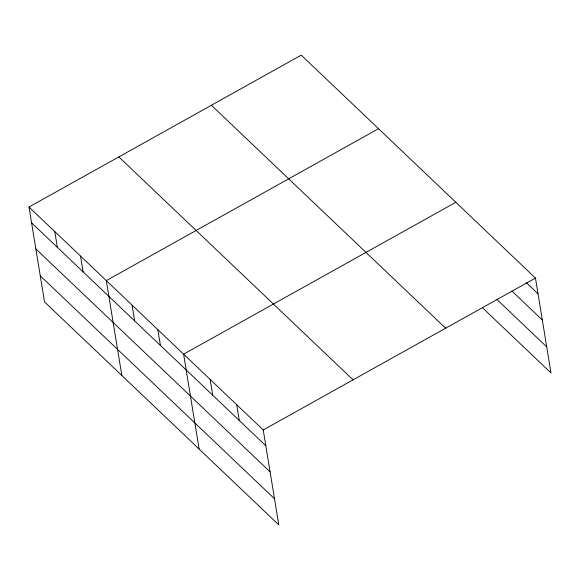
<?xml version="1.0" encoding="UTF-8"?>
<svg xmlns="http://www.w3.org/2000/svg" width="580" height="580" viewBox="0 0 580 580"><rect width="100%" height="100%" fill="white"/><g stroke="black" fill="none" stroke-linecap="round" stroke-linejoin="round"><path stroke-width="0.87" d="M29 207.024L263.233 429.968L278.77 524.864L44.537 301.919L29 207.024L301.23 55.136L535.463 278.081L551 372.976L482.364 307.654M378.522 128.709L106.299 280.597L121.836 375.492M455.822 202.282L183.592 354.17L199.136 449.058M263.233 429.968L535.463 278.081M526.393 282.786L538.044 293.879M511.893 291.015L542.322 319.979M496.872 299.418L546.722 346.876M211.395 105.263L445.628 328.207M118.835 156.904L353.068 379.849M31.588 222.821L265.821 445.766M35.858 248.921L270.099 471.866M40.267 275.819L274.5 498.764M236.691 404.702L239.272 420.5M210.141 379.436L212.73 395.234M157.825 329.643L160.413 345.441M132.066 305.123L134.647 320.921M80.533 256.07L83.121 271.868M54.767 231.55L57.355 247.348"/></g></svg>
